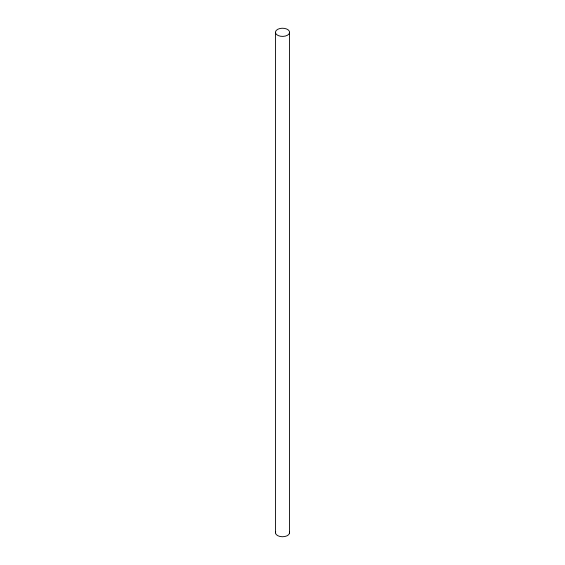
<?xml version="1.0" encoding="UTF-8"?>
<svg xmlns="http://www.w3.org/2000/svg" width="565" height="565" viewBox="0 0 565 565"><rect width="100%" height="100%" fill="white"/><g stroke="black" fill="none" stroke-linecap="round" stroke-linejoin="round"><path stroke-width="0.85" d="M289.562 32.77A7.084 4.089 0 0 1 278.312 35.602A7.084 4.089 0 0 1 279.689 28.568A7.084 4.089 0 0 1 289.562 32.77L289.562 533.12M275.438 32.466L275.438 532.816M289.478 531.905A7.084 4.089 0 0 1 282.253 536.75A7.084 4.089 0 0 1 275.678 531.601"/></g></svg>
